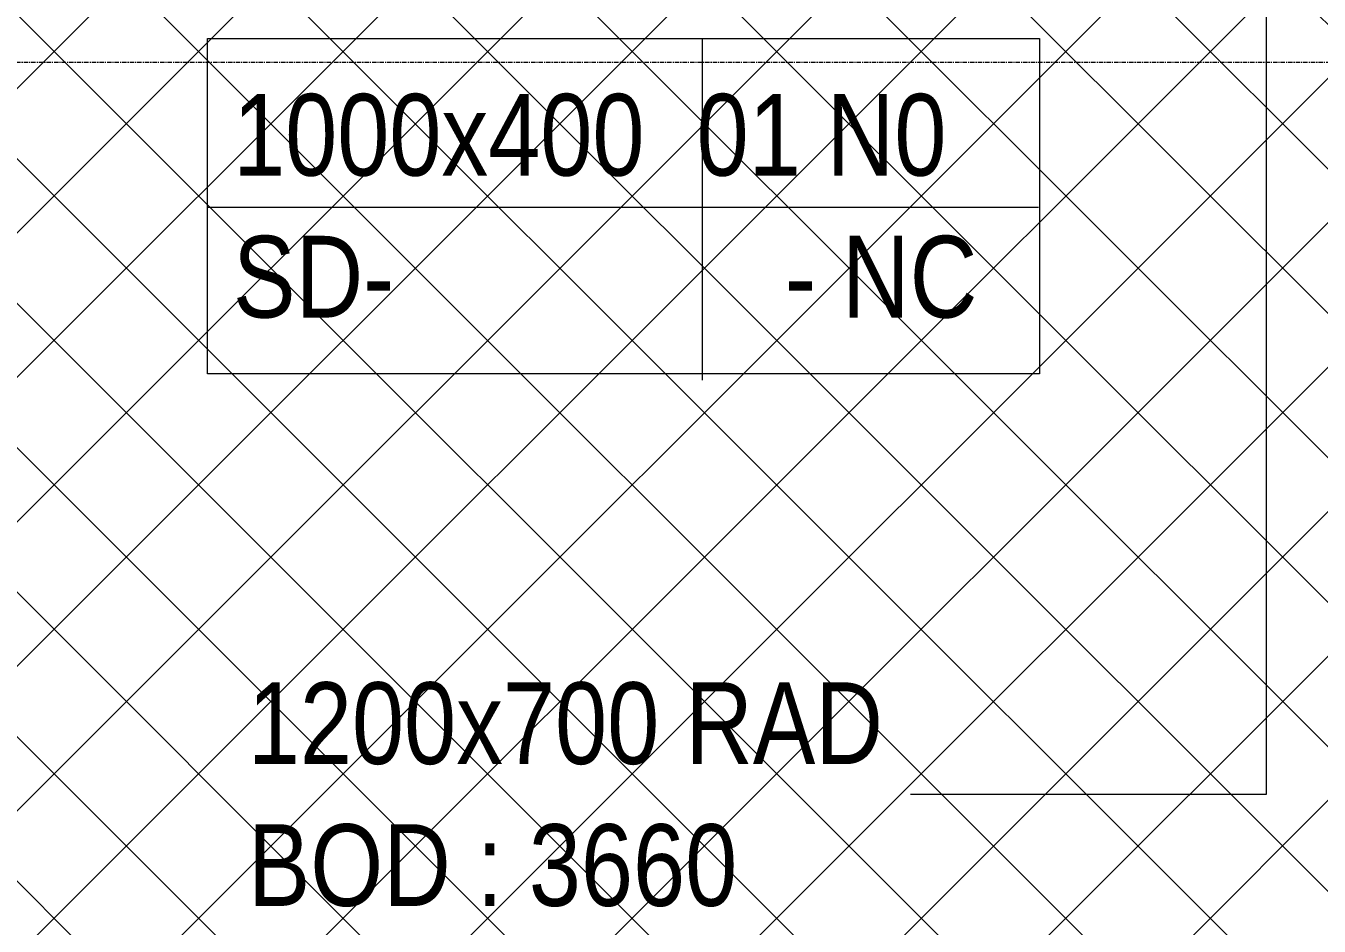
# Model space of a CAD drawing. Header units: inches. Extents: x -83664 to 20107, y -47222 to 19398.
# Drawn here: x -36351 to -32555, y -30301 to -27657 of the extents above; entities that cross this region are included whole.
import ezdxf

# ---------------------------------------------------------------- set-up
doc = ezdxf.new("R2010")
doc.units = ezdxf.units.IN
doc.header["$MEASUREMENT"] = 0
doc.linetypes.add('Grid Line', pattern=[22.225, 12.7, -3.175, 3.175, -3.175])
doc.layers.add('A-DETL', color=7, linetype='Continuous', lineweight=18, true_color=0x00a600)
for name, color, linetype, lineweight in [('A-DETL-GENF', 7, 'Continuous', 9), ('G-ANNO-TEXT', 7, 'Continuous', 9), ('M-HVAC-DUCT-IDEN', 7, 'Continuous', 18), ('S-GRID', 7, 'Continuous', 9)]:
    doc.layers.add(name, color=color, linetype=linetype, lineweight=lineweight)
doc.styles.add('Arial Narrow_21', font='ARIALN.TTF', dxfattribs={"height": 240})

msp = doc.modelspace()

# ---------------------------------------------------------------- hatches: boundary and pattern name
at = {"layer": 'A-DETL-GENF', "true_color": 0xff0000}
h = msp.add_hatch(dxfattribs=at)
h.set_pattern_fill('FP_59', color=1, style=0, pattern_type=2)
h.set_pattern_definition([(45, (-151456.65, -98372.2), (-212.13203, 212.13203), []), (135, (-151456.65, -98372.2), (-212.13203, -212.13203), [])])
h.paths.add_polyline_path([(-62993, -37189.5), (-27297.3, -37189.5), (-27297.3, -98.4), (-62993, -98.4), (-62993, -33333)])

# ---------------------------------------------------------------- linework, layer by layer
at = {"layer": 'A-DETL', "color": 7, "lineweight": 9}
for p, q in [((-34366, -27697.5), (-34366, -28697.5)), ((-35818.9, -28189.5), (-33378.9, -28189.5))]:
    msp.add_line(p, q, dxfattribs=at)
at = {"layer": 'G-ANNO-TEXT', "flags": 128}
msp.add_lwpolyline([(-35818.1, -27694.6), (-33376.1, -27694.6), (-33376.1, -28678.6), (-35818.1, -28678.6)], close=True, dxfattribs=at)
at = {"layer": 'M-HVAC-DUCT-IDEN', "lineweight": 9}
for p, q in [((-32710.6, -26714.5), (-32710.6, -29914.5)), ((-32710.6, -29914.5), (-33754.3, -29914.5))]:
    msp.add_line(p, q, dxfattribs=at)
at = {"layer": 'S-GRID', "color": 254, "linetype": 'Grid Line', "true_color": 0xdcdcdc}
msp.add_line((20106.7, -27764.5), (-81517, -27764.5), dxfattribs=at)

# ---------------------------------------------------------------- texts
at = {"layer": 'G-ANNO-TEXT', "char_height": 240, "attachment_point": 1, "style": 'Arial Narrow_21'}
for s, insert, width in [('1000x400  01 N0', (-35743.1, -27857), 2633.543), ('SD-               - NC', (-35743.1, -28273.7), 2765.822)]:
    msp.add_mtext(s, dxfattribs=dict(at, insert=insert, width=width))
at = {"layer": 'M-HVAC-DUCT-IDEN', "lineweight": 9, "char_height": 240, "attachment_point": 1, "style": 'Arial Narrow_21'}
for s, insert, width in [('1200x700 RAD', (-35699.8, -29584.9), 2344.936), ('BOD : 3660', (-35699.8, -30001.6), 1803.797)]:
    msp.add_mtext(s, dxfattribs=dict(at, insert=insert, width=width))

doc.saveas('drawing.dxf')
